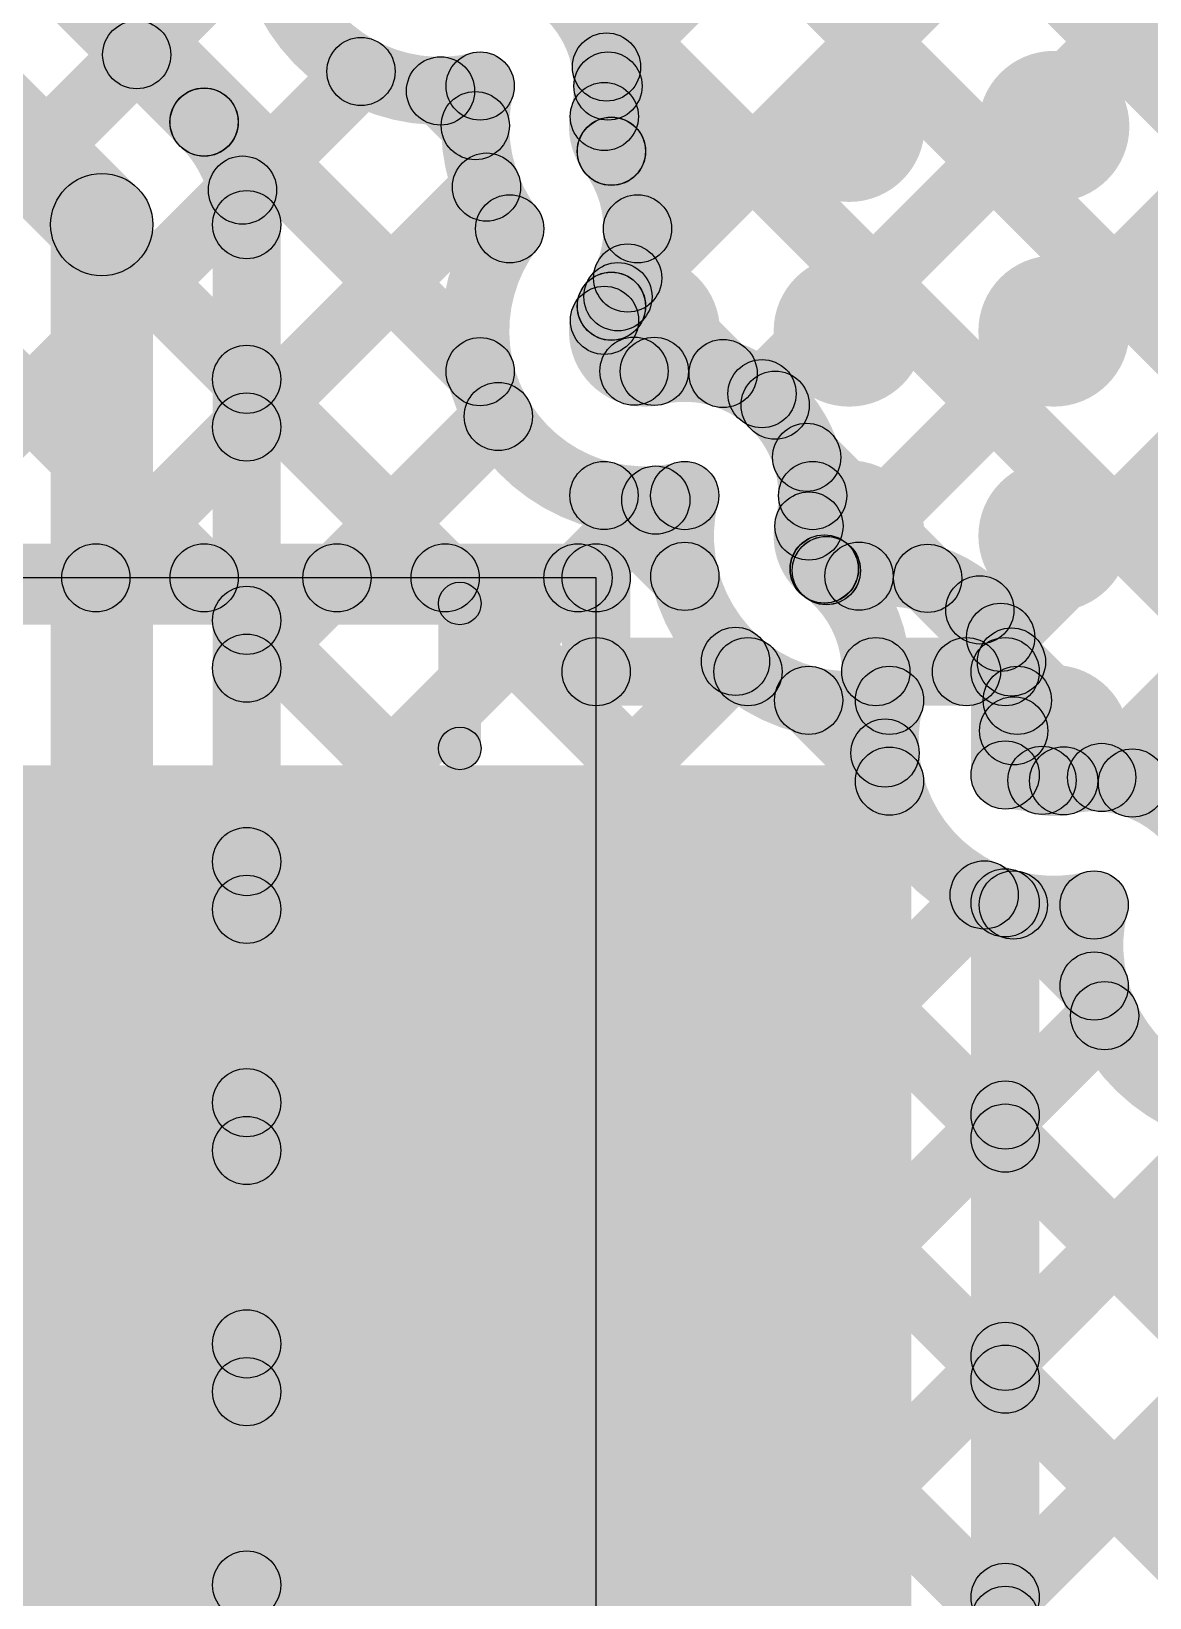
# Model space of a CAD drawing. Header units: millimetres. Extents: x -0.28 to 3.03, y -0.05 to 3.12.
# Drawn here: x 1.4367 to 1.568, y 1.0364 to 1.2201 of the extents above; entities that cross this region are included whole.
import ezdxf

# ---------------------------------------------------------------- set-up
doc = ezdxf.new("R2010")
doc.units = ezdxf.units.MM
doc.header["$MEASUREMENT"] = 0
for name, color, linetype in [('BottomLayer', 5, 'Continuous'), ('TopLayer', 1, 'Continuous'), ('TopOverlay', 2, 'Continuous'), ('TopPaste', 8, 'Continuous'), ('TopSolder', 216, 'Continuous'), ('ViaHoleLayer', 16, 'Continuous')]:
    doc.layers.add(name, color=color, linetype=linetype)

# ---------------------------------------------------------------- blocks, each defined once
blk = doc.blocks.new('NR5040T4R7N_16')
at = {"layer": 'TopLayer'}
blk.add_hatch(color=1, dxfattribs=at).paths.add_polyline_path([(-0.10039, 0.07874), (-0.04134, 0.07874), (-0.04134, -0.07874), (-0.10039, -0.07874)])
at = {"layer": 'TopOverlay'}
h = blk.add_hatch(color=2, dxfattribs=at)
edge = h.paths.add_edge_path()
edge.add_arc((-0.103, -0.086), 0.0025, 0, 360)
for points in [[(-0.1055, -0.086), (-0.1005, -0.086), (-0.1005, -0.103), (-0.1055, -0.103)], [(0.103, -0.1005), (0.103, -0.1055), (-0.103, -0.1055), (-0.103, -0.1005)]]:
    blk.add_hatch(color=2, dxfattribs=at).paths.add_polyline_path(points)
h = blk.add_hatch(color=2, dxfattribs=at)
edge = h.paths.add_edge_path()
edge.add_arc((-0.103, -0.103), 0.0025, 0, 360)
h = blk.add_hatch(color=2, dxfattribs=at)
edge = h.paths.add_edge_path()
edge.add_arc((-0.103, -0.103), 0.0025, 0, 360)
at = {"layer": 'TopPaste'}
blk.add_hatch(color=8, dxfattribs=at).paths.add_polyline_path([(-0.10039, 0.07874), (-0.04134, 0.07874), (-0.04134, -0.07874), (-0.10039, -0.07874)])
at = {"layer": 'TopSolder'}
blk.add_hatch(color=216, dxfattribs=at).paths.add_polyline_path([(-0.10439, 0.08274), (-0.03734, 0.08274), (-0.03734, -0.08274), (-0.10439, -0.08274)])
at = {"layer": 'TopOverlay'}
for centre in [(-0.103, -0.086), (-0.103, -0.103), (-0.103, -0.103)]:
    blk.add_circle(centre, 0.0025, dxfattribs=at)

msp = doc.modelspace()

# ---------------------------------------------------------------- hatches: boundary and pattern name
at = {"layer": 'BottomLayer'}
for points in [[(1.50705, 1.21308), (1.50139, 1.21874), (1.73828, 1.45563), (1.74394, 1.44997)], [(1.50839, 1.18614), (1.50273, 1.1918), (1.76375, 1.45282), (1.76941, 1.44716)], [(1.5253, 1.17477), (1.51964, 1.18042), (1.7776, 1.43838), (1.78326, 1.43272)], [(1.53285, 1.15403), (1.52719, 1.15969), (1.79822, 1.43072), (1.80388, 1.42506)], [(1.5533, 1.1462), (1.54764, 1.15185), (1.80601, 1.41022), (1.81167, 1.40456)], [(1.5533, 1.1462), (1.54764, 1.15185), (1.80601, 1.41022), (1.81167, 1.40456)], [(1.56515, 1.12976), (1.55949, 1.13542), (1.82257, 1.3985), (1.82823, 1.39284)], [(1.47837, 1.29868), (1.48403, 1.30434), (1.69767, 1.0907), (1.69201, 1.08504)], [(1.35797, 1.27597), (1.36646, 1.28446), (1.44924, 1.20167), (1.44076, 1.19318)], [(1.39311, 1.27081), (1.39877, 1.27646), (1.49222, 1.18301), (1.48656, 1.17735)], [(1.39156, 1.26925), (1.39721, 1.27491), (1.45983, 1.21229), (1.45417, 1.20664)], [(1.48092, 1.26785), (1.48657, 1.27351), (1.66819, 1.0919), (1.66253, 1.08624)], [(1.48081, 1.23968), (1.48646, 1.24533), (1.6403, 1.0915), (1.63464, 1.08584)], [(1.45193, 1.21454), (1.44628, 1.22019), (1.46197, 1.23589), (1.46763, 1.23023)], [(1.46434, 1.19866), (1.45868, 1.20431), (1.47259, 1.21822), (1.47824, 1.21256)], [(1.48192, 1.21028), (1.48758, 1.21594), (1.49164, 1.21187), (1.48599, 1.20621)], [(1.46483, 1.17086), (1.45917, 1.17652), (1.48731, 1.20466), (1.49297, 1.199)], [(1.451, 0.986), (1.439, 0.986), (1.439, 1.19743), (1.451, 1.19743)], [(1.466, 0.99304), (1.458, 0.99304), (1.458, 1.19743), (1.466, 1.19743)], [(1.50387, 1.18833), (1.50953, 1.19399), (1.52072, 1.18279), (1.51507, 1.17713)], [(1.45917, 1.17646), (1.46483, 1.18212), (1.6885, 0.95845), (1.68284, 0.95279)], [(1.46483, 1.14258), (1.45917, 1.14824), (1.48869, 1.17776), (1.49435, 1.1721)], [(1.52489, 1.16731), (1.53054, 1.17297), (1.54474, 1.15877), (1.53908, 1.15312)], [(1.50109, 1.16283), (1.50675, 1.16848), (1.51624, 1.15899), (1.51058, 1.15334)], [(1.46483, 1.11429), (1.45917, 1.11995), (1.50717, 1.16795), (1.51283, 1.16229)], [(1.45917, 1.14818), (1.46483, 1.15383), (1.66021, 0.95845), (1.65456, 0.95279)], [(1.46483, 1.08601), (1.45917, 1.09167), (1.51653, 1.14903), (1.52219, 1.14337)], [(1.5489, 1.1433), (1.55456, 1.14896), (1.56876, 1.13476), (1.5631, 1.1291)], [(1.52511, 1.13881), (1.53076, 1.14447), (1.54025, 1.13498), (1.5346, 1.12932)], [(1.46483, 1.05773), (1.45917, 1.06338), (1.53407, 1.13828), (1.53973, 1.13263)], [(1.45917, 1.11989), (1.46483, 1.12555), (1.63193, 0.95845), (1.62627, 0.95279)], [(1.46483, 1.02944), (1.45917, 1.0351), (1.54571, 1.12163), (1.55136, 1.11598)], [(1.54912, 1.1148), (1.55478, 1.12045), (1.56427, 1.11096), (1.55861, 1.10531)], [(1.46483, 1.00116), (1.45917, 1.00681), (1.55983, 1.10747), (1.56548, 1.10181)], [(1.45917, 1.09161), (1.46483, 1.09727), (1.60364, 0.95845), (1.59799, 0.95279)], [(1.4735, 0.98154), (1.46784, 0.9872), (1.57655, 1.09591), (1.5822, 1.09025)], [(1.48764, 0.9674), (1.48198, 0.97306), (1.60503, 1.09611), (1.61069, 1.09045)], [(1.45917, 1.06332), (1.46483, 1.06898), (1.57536, 0.95845), (1.5697, 0.95279)], [(1.45917, 1.03504), (1.46483, 1.0407), (1.54708, 0.95845), (1.54142, 0.95279)]]:
    msp.add_hatch(color=5, dxfattribs=at).paths.add_polyline_path(points)
h = msp.add_hatch(color=5, dxfattribs=at)
edge = h.paths.add_edge_path()
edge.add_arc((1.4491, 1.21736), 0.004, 0, 360)
h = msp.add_hatch(color=5, dxfattribs=at)
edge = h.paths.add_edge_path()
edge.add_arc((1.50422, 1.21591), 0.004, 0, 360)
h = msp.add_hatch(color=5, dxfattribs=at)
edge = h.paths.add_edge_path()
edge.add_arc((1.47542, 1.21539), 0.004, 0, 360)
h = msp.add_hatch(color=5, dxfattribs=at)
edge = h.paths.add_edge_path()
edge.add_arc((1.48475, 1.21311), 0.004, 0, 360)
h = msp.add_hatch(color=5, dxfattribs=at)
edge = h.paths.add_edge_path()
edge.add_arc((1.48939, 1.21368), 0.004, 0, 360)
h = msp.add_hatch(color=5, dxfattribs=at)
edge = h.paths.add_edge_path()
edge.add_arc((1.48939, 1.21368), 0.004, 0, 360)
h = msp.add_hatch(color=5, dxfattribs=at)
edge = h.paths.add_edge_path()
edge.add_arc((1.50867, 1.20895), 0.00886, 0, 360)
h = msp.add_hatch(color=5, dxfattribs=at)
edge = h.paths.add_edge_path()
edge.add_arc((1.50439, 1.21368), 0.004, 0, 360)
h = msp.add_hatch(color=5, dxfattribs=at)
edge = h.paths.add_edge_path()
edge.add_arc((1.50439, 1.21368), 0.004, 0, 360)
h = msp.add_hatch(color=5, dxfattribs=at)
edge = h.paths.add_edge_path()
edge.add_arc((1.50439, 1.21368), 0.004, 0, 360)
h = msp.add_hatch(color=5, dxfattribs=at)
edge = h.paths.add_edge_path()
edge.add_arc((1.50439, 1.21368), 0.004, 0, 360)
h = msp.add_hatch(color=5, dxfattribs=at)
edge = h.paths.add_edge_path()
edge.add_arc((1.53269, 1.20895), 0.00886, 0, 360)
h = msp.add_hatch(color=5, dxfattribs=at)
edge = h.paths.add_edge_path()
edge.add_arc((1.55671, 1.20895), 0.00886, 0, 360)
h = msp.add_hatch(color=5, dxfattribs=at)
edge = h.paths.add_edge_path()
edge.add_arc((1.457, 1.20947), 0.004, 0, 360)
h = msp.add_hatch(color=5, dxfattribs=at)
edge = h.paths.add_edge_path()
edge.add_arc((1.457, 1.20947), 0.004, 0, 360)
h = msp.add_hatch(color=5, dxfattribs=at)
edge = h.paths.add_edge_path()
edge.add_arc((1.45702, 1.20945), 0.004, 0, 360)
h = msp.add_hatch(color=5, dxfattribs=at)
edge = h.paths.add_edge_path()
edge.add_arc((1.48882, 1.20904), 0.004, 0, 360)
h = msp.add_hatch(color=5, dxfattribs=at)
edge = h.paths.add_edge_path()
edge.add_arc((1.50396, 1.21011), 0.004, 0, 360)
h = msp.add_hatch(color=5, dxfattribs=at)
edge = h.paths.add_edge_path()
edge.add_arc((1.50396, 1.21011), 0.004, 0, 360)
h = msp.add_hatch(color=5, dxfattribs=at)
edge = h.paths.add_edge_path()
edge.add_arc((1.50396, 1.21011), 0.004, 0, 360)
h = msp.add_hatch(color=5, dxfattribs=at)
edge = h.paths.add_edge_path()
edge.add_arc((1.50479, 1.20604), 0.004, 0, 360)
h = msp.add_hatch(color=5, dxfattribs=at)
edge = h.paths.add_edge_path()
edge.add_arc((1.50479, 1.20604), 0.004, 0, 360)
h = msp.add_hatch(color=5, dxfattribs=at)
edge = h.paths.add_edge_path()
edge.add_arc((1.5048, 1.20602), 0.004, 0, 360)
h = msp.add_hatch(color=5, dxfattribs=at)
edge = h.paths.add_edge_path()
edge.add_arc((1.46151, 1.20148), 0.004, 0, 360)
h = msp.add_hatch(color=5, dxfattribs=at)
edge = h.paths.add_edge_path()
edge.add_arc((1.49014, 1.20183), 0.004, 0, 360)
h = msp.add_hatch(color=5, dxfattribs=at)
edge = h.paths.add_edge_path()
edge.add_arc((1.445, 1.19743), 0.006, 0, 360)
h = msp.add_hatch(color=5, dxfattribs=at)
edge = h.paths.add_edge_path()
edge.add_arc((1.445, 1.19743), 0.006, 0, 360)
h = msp.add_hatch(color=5, dxfattribs=at)
edge = h.paths.add_edge_path()
edge.add_arc((1.462, 1.19743), 0.004, 0, 360)
h = msp.add_hatch(color=5, dxfattribs=at)
edge = h.paths.add_edge_path()
edge.add_arc((1.462, 1.19743), 0.004, 0, 360)
h = msp.add_hatch(color=5, dxfattribs=at)
edge = h.paths.add_edge_path()
edge.add_arc((1.462, 1.19743), 0.004, 0, 360)
h = msp.add_hatch(color=5, dxfattribs=at)
edge = h.paths.add_edge_path()
edge.add_arc((1.49286, 1.19694), 0.004, 0, 360)
h = msp.add_hatch(color=5, dxfattribs=at)
edge = h.paths.add_edge_path()
edge.add_arc((1.49286, 1.19694), 0.004, 0, 360)
h = msp.add_hatch(color=5, dxfattribs=at)
edge = h.paths.add_edge_path()
edge.add_arc((1.50786, 1.19694), 0.004, 0, 360)
h = msp.add_hatch(color=5, dxfattribs=at)
edge = h.paths.add_edge_path()
edge.add_arc((1.50786, 1.19694), 0.004, 0, 360)
h = msp.add_hatch(color=5, dxfattribs=at)
edge = h.paths.add_edge_path()
edge.add_arc((1.50786, 1.19694), 0.004, 0, 360)
h = msp.add_hatch(color=5, dxfattribs=at)
edge = h.paths.add_edge_path()
edge.add_arc((1.50786, 1.19694), 0.004, 0, 360)
h = msp.add_hatch(color=5, dxfattribs=at)
edge = h.paths.add_edge_path()
edge.add_arc((1.5067, 1.19116), 0.004, 0, 360)
h = msp.add_hatch(color=5, dxfattribs=at)
edge = h.paths.add_edge_path()
edge.add_arc((1.50867, 1.18494), 0.00886, 0, 360)
h = msp.add_hatch(color=5, dxfattribs=at)
edge = h.paths.add_edge_path()
edge.add_arc((1.50556, 1.18897), 0.004, 0, 360)
h = msp.add_hatch(color=5, dxfattribs=at)
edge = h.paths.add_edge_path()
edge.add_arc((1.53269, 1.18494), 0.00886, 0, 360)
h = msp.add_hatch(color=5, dxfattribs=at)
edge = h.paths.add_edge_path()
edge.add_arc((1.55671, 1.18494), 0.00886, 0, 360)
h = msp.add_hatch(color=5, dxfattribs=at)
edge = h.paths.add_edge_path()
edge.add_arc((1.50479, 1.18785), 0.004, 0, 360)
h = msp.add_hatch(color=5, dxfattribs=at)
edge = h.paths.add_edge_path()
edge.add_arc((1.5048, 1.18787), 0.004, 0, 360)
h = msp.add_hatch(color=5, dxfattribs=at)
edge = h.paths.add_edge_path()
edge.add_arc((1.50398, 1.1862), 0.004, 0, 360)
h = msp.add_hatch(color=5, dxfattribs=at)
edge = h.paths.add_edge_path()
edge.add_arc((1.462, 1.17929), 0.004, 0, 360)
h = msp.add_hatch(color=5, dxfattribs=at)
edge = h.paths.add_edge_path()
edge.add_arc((1.48939, 1.18018), 0.004, 0, 360)
h = msp.add_hatch(color=5, dxfattribs=at)
edge = h.paths.add_edge_path()
edge.add_arc((1.50744, 1.18024), 0.004, 0, 360)
h = msp.add_hatch(color=5, dxfattribs=at)
edge = h.paths.add_edge_path()
edge.add_arc((1.50983, 1.18022), 0.004, 0, 360)
h = msp.add_hatch(color=5, dxfattribs=at)
edge = h.paths.add_edge_path()
edge.add_arc((1.5179, 1.17996), 0.004, 0, 360)
h = msp.add_hatch(color=5, dxfattribs=at)
edge = h.paths.add_edge_path()
edge.add_arc((1.52247, 1.1776), 0.004, 0, 360)
h = msp.add_hatch(color=5, dxfattribs=at)
edge = h.paths.add_edge_path()
edge.add_arc((1.52401, 1.17626), 0.004, 0, 360)
h = msp.add_hatch(color=5, dxfattribs=at)
edge = h.paths.add_edge_path()
edge.add_arc((1.52401, 1.17626), 0.004, 0, 360)
h = msp.add_hatch(color=5, dxfattribs=at)
edge = h.paths.add_edge_path()
edge.add_arc((1.52401, 1.17626), 0.004, 0, 360)
h = msp.add_hatch(color=5, dxfattribs=at)
edge = h.paths.add_edge_path()
edge.add_arc((1.462, 1.17369), 0.004, 0, 360)
h = msp.add_hatch(color=5, dxfattribs=at)
edge = h.paths.add_edge_path()
edge.add_arc((1.49152, 1.17493), 0.004, 0, 360)
h = msp.add_hatch(color=5, dxfattribs=at)
edge = h.paths.add_edge_path()
edge.add_arc((1.52771, 1.17014), 0.004, 0, 360)
h = msp.add_hatch(color=5, dxfattribs=at)
edge = h.paths.add_edge_path()
edge.add_arc((1.50392, 1.16566), 0.004, 0, 360)
h = msp.add_hatch(color=5, dxfattribs=at)
edge = h.paths.add_edge_path()
edge.add_arc((1.51, 1.16512), 0.004, 0, 360)
h = msp.add_hatch(color=5, dxfattribs=at)
edge = h.paths.add_edge_path()
edge.add_arc((1.5134, 1.16565), 0.004, 0, 360)
h = msp.add_hatch(color=5, dxfattribs=at)
edge = h.paths.add_edge_path()
edge.add_arc((1.5134, 1.16565), 0.004, 0, 360)
h = msp.add_hatch(color=5, dxfattribs=at)
edge = h.paths.add_edge_path()
edge.add_arc((1.53269, 1.16092), 0.00886, 0, 360)
h = msp.add_hatch(color=5, dxfattribs=at)
edge = h.paths.add_edge_path()
edge.add_arc((1.5284, 1.16565), 0.004, 0, 360)
h = msp.add_hatch(color=5, dxfattribs=at)
edge = h.paths.add_edge_path()
edge.add_arc((1.5284, 1.16565), 0.004, 0, 360)
h = msp.add_hatch(color=5, dxfattribs=at)
edge = h.paths.add_edge_path()
edge.add_arc((1.5284, 1.16565), 0.004, 0, 360)
h = msp.add_hatch(color=5, dxfattribs=at)
edge = h.paths.add_edge_path()
edge.add_arc((1.5284, 1.16565), 0.004, 0, 360)
h = msp.add_hatch(color=5, dxfattribs=at)
edge = h.paths.add_edge_path()
edge.add_arc((1.55671, 1.16092), 0.00886, 0, 360)
h = msp.add_hatch(color=5, dxfattribs=at)
edge = h.paths.add_edge_path()
edge.add_arc((1.52797, 1.16208), 0.004, 0, 360)
h = msp.add_hatch(color=5, dxfattribs=at)
edge = h.paths.add_edge_path()
edge.add_arc((1.52797, 1.16208), 0.004, 0, 360)
h = msp.add_hatch(color=5, dxfattribs=at)
edge = h.paths.add_edge_path()
edge.add_arc((1.52797, 1.16208), 0.004, 0, 360)
h = msp.add_hatch(color=5, dxfattribs=at)
edge = h.paths.add_edge_path()
edge.add_arc((1.51341, 1.15617), 0.004, 0, 360)
h = msp.add_hatch(color=5, dxfattribs=at)
edge = h.paths.add_edge_path()
edge.add_arc((1.53002, 1.15686), 0.004, 0, 360)
h = msp.add_hatch(color=5, dxfattribs=at)
edge = h.paths.add_edge_path()
edge.add_arc((1.53385, 1.1562), 0.004, 0, 360)
h = msp.add_hatch(color=5, dxfattribs=at)
edge = h.paths.add_edge_path()
edge.add_arc((1.53385, 1.1562), 0.004, 0, 360)
h = msp.add_hatch(color=5, dxfattribs=at)
edge = h.paths.add_edge_path()
edge.add_arc((1.53385, 1.1562), 0.004, 0, 360)
h = msp.add_hatch(color=5, dxfattribs=at)
edge = h.paths.add_edge_path()
edge.add_arc((1.54191, 1.15595), 0.004, 0, 360)
h = msp.add_hatch(color=5, dxfattribs=at)
edge = h.paths.add_edge_path()
edge.add_arc((1.54802, 1.15224), 0.004, 0, 360)
h = msp.add_hatch(color=5, dxfattribs=at)
edge = h.paths.add_edge_path()
edge.add_arc((1.54802, 1.15224), 0.004, 0, 360)
h = msp.add_hatch(color=5, dxfattribs=at)
edge = h.paths.add_edge_path()
edge.add_arc((1.54802, 1.15224), 0.004, 0, 360)
h = msp.add_hatch(color=5, dxfattribs=at)
edge = h.paths.add_edge_path()
edge.add_arc((1.54802, 1.15224), 0.004, 0, 360)
h = msp.add_hatch(color=5, dxfattribs=at)
edge = h.paths.add_edge_path()
edge.add_arc((1.462, 1.15101), 0.004, 0, 360)
h = msp.add_hatch(color=5, dxfattribs=at)
edge = h.paths.add_edge_path()
edge.add_arc((1.55047, 1.14903), 0.004, 0, 360)
h = msp.add_hatch(color=5, dxfattribs=at)
edge = h.paths.add_edge_path()
edge.add_arc((1.55047, 1.14903), 0.004, 0, 360)
h = msp.add_hatch(color=5, dxfattribs=at)
edge = h.paths.add_edge_path()
edge.add_arc((1.51936, 1.1462), 0.004, 0, 360)
h = msp.add_hatch(color=5, dxfattribs=at)
edge = h.paths.add_edge_path()
edge.add_arc((1.55173, 1.14613), 0.004, 0, 360)
h = msp.add_hatch(color=5, dxfattribs=at)
edge = h.paths.add_edge_path()
edge.add_arc((1.462, 1.14541), 0.004, 0, 360)
h = msp.add_hatch(color=5, dxfattribs=at)
edge = h.paths.add_edge_path()
edge.add_arc((1.52793, 1.14164), 0.004, 0, 360)
h = msp.add_hatch(color=5, dxfattribs=at)
edge = h.paths.add_edge_path()
edge.add_arc((1.53742, 1.14163), 0.004, 0, 360)
h = msp.add_hatch(color=5, dxfattribs=at)
edge = h.paths.add_edge_path()
edge.add_arc((1.53742, 1.14163), 0.004, 0, 360)
h = msp.add_hatch(color=5, dxfattribs=at)
edge = h.paths.add_edge_path()
edge.add_arc((1.55671, 1.13691), 0.00886, 0, 360)
h = msp.add_hatch(color=5, dxfattribs=at)
edge = h.paths.add_edge_path()
edge.add_arc((1.55242, 1.14163), 0.004, 0, 360)
h = msp.add_hatch(color=5, dxfattribs=at)
edge = h.paths.add_edge_path()
edge.add_arc((1.55242, 1.14163), 0.004, 0, 360)
h = msp.add_hatch(color=5, dxfattribs=at)
edge = h.paths.add_edge_path()
edge.add_arc((1.55242, 1.14163), 0.004, 0, 360)
h = msp.add_hatch(color=5, dxfattribs=at)
edge = h.paths.add_edge_path()
edge.add_arc((1.55199, 1.13806), 0.004, 0, 360)
h = msp.add_hatch(color=5, dxfattribs=at)
edge = h.paths.add_edge_path()
edge.add_arc((1.55199, 1.13806), 0.004, 0, 360)
h = msp.add_hatch(color=5, dxfattribs=at)
edge = h.paths.add_edge_path()
edge.add_arc((1.5369, 1.13545), 0.004, 0, 360)
h = msp.add_hatch(color=5, dxfattribs=at)
edge = h.paths.add_edge_path()
edge.add_arc((1.53742, 1.13215), 0.004, 0, 360)
h = msp.add_hatch(color=5, dxfattribs=at)
edge = h.paths.add_edge_path()
edge.add_arc((1.55786, 1.13219), 0.004, 0, 360)
h = msp.add_hatch(color=5, dxfattribs=at)
edge = h.paths.add_edge_path()
edge.add_arc((1.55786, 1.13219), 0.004, 0, 360)
h = msp.add_hatch(color=5, dxfattribs=at)
edge = h.paths.add_edge_path()
edge.add_arc((1.56232, 1.13259), 0.004, 0, 360)
h = msp.add_hatch(color=5, dxfattribs=at)
edge = h.paths.add_edge_path()
edge.add_arc((1.56593, 1.13193), 0.004, 0, 360)
h = msp.add_hatch(color=5, dxfattribs=at)
edge = h.paths.add_edge_path()
edge.add_arc((1.462, 1.12272), 0.004, 0, 360)
h = msp.add_hatch(color=5, dxfattribs=at)
edge = h.paths.add_edge_path()
edge.add_arc((1.54854, 1.11881), 0.004, 0, 360)
h = msp.add_hatch(color=5, dxfattribs=at)
edge = h.paths.add_edge_path()
edge.add_arc((1.462, 1.11712), 0.004, 0, 360)
h = msp.add_hatch(color=5, dxfattribs=at)
edge = h.paths.add_edge_path()
edge.add_arc((1.55195, 1.11763), 0.004, 0, 360)
h = msp.add_hatch(color=5, dxfattribs=at)
edge = h.paths.add_edge_path()
edge.add_arc((1.56143, 1.11762), 0.004, 0, 360)
h = msp.add_hatch(color=5, dxfattribs=at)
edge = h.paths.add_edge_path()
edge.add_arc((1.56143, 1.11762), 0.004, 0, 360)
h = msp.add_hatch(color=5, dxfattribs=at)
edge = h.paths.add_edge_path()
edge.add_arc((1.56144, 1.10813), 0.004, 0, 360)
h = msp.add_hatch(color=5, dxfattribs=at)
edge = h.paths.add_edge_path()
edge.add_arc((1.56266, 1.10464), 0.004, 0, 360)
h = msp.add_hatch(color=5, dxfattribs=at)
edge = h.paths.add_edge_path()
edge.add_arc((1.462, 1.09444), 0.004, 0, 360)
h = msp.add_hatch(color=5, dxfattribs=at)
edge = h.paths.add_edge_path()
edge.add_arc((1.462, 1.08884), 0.004, 0, 360)
h = msp.add_hatch(color=5, dxfattribs=at)
edge = h.paths.add_edge_path()
edge.add_arc((1.462, 1.06615), 0.004, 0, 360)
h = msp.add_hatch(color=5, dxfattribs=at)
edge = h.paths.add_edge_path()
edge.add_arc((1.462, 1.06055), 0.004, 0, 360)
h = msp.add_hatch(color=5, dxfattribs=at)
edge = h.paths.add_edge_path()
edge.add_arc((1.462, 1.03787), 0.004, 0, 360)
at = {"layer": 'TopLayer'}
for points in [[(1.50705, 1.21308), (1.50139, 1.21874), (1.73828, 1.45563), (1.74394, 1.44997)], [(1.50839, 1.18614), (1.50273, 1.1918), (1.76375, 1.45282), (1.76941, 1.44716)], [(1.5253, 1.17477), (1.51964, 1.18042), (1.7776, 1.43838), (1.78326, 1.43272)], [(1.53284, 1.15402), (1.52719, 1.15968), (1.79822, 1.43072), (1.80388, 1.42506)], [(1.54927, 1.14217), (1.54362, 1.14783), (1.80601, 1.41022), (1.81167, 1.40456)], [(1.54927, 1.14217), (1.54362, 1.14783), (1.80601, 1.41022), (1.81167, 1.40456)], [(1.56515, 1.12976), (1.55949, 1.13542), (1.82257, 1.3985), (1.82823, 1.39284)], [(1.2807, 1.38322), (1.28636, 1.38888), (1.49222, 1.18301), (1.48656, 1.17735)], [(1.27267, 1.36296), (1.27833, 1.36862), (1.48812, 1.15883), (1.48246, 1.15317)], [(1.29567, 1.31168), (1.30133, 1.31733), (1.45983, 1.15883), (1.45418, 1.15317)], [(1.47837, 1.29868), (1.48403, 1.30434), (1.69767, 1.0907), (1.69201, 1.08504)], [(1.48092, 1.26785), (1.48657, 1.27351), (1.66819, 1.0919), (1.66253, 1.08624)], [(1.48081, 1.23968), (1.48646, 1.24533), (1.6403, 1.0915), (1.63464, 1.08584)], [(1.39057, 1.15317), (1.38491, 1.15883), (1.46197, 1.23589), (1.46763, 1.23023)], [(1.41885, 1.15317), (1.4132, 1.15883), (1.47259, 1.21822), (1.47824, 1.21256)], [(1.48192, 1.21028), (1.48758, 1.21594), (1.49164, 1.21187), (1.48599, 1.20621)], [(1.44714, 1.15317), (1.44148, 1.15883), (1.48731, 1.20466), (1.49297, 1.199)], [(1.50387, 1.18833), (1.50953, 1.19399), (1.52072, 1.18279), (1.51507, 1.17713)], [(1.47542, 1.15317), (1.46976, 1.15883), (1.48869, 1.17776), (1.49435, 1.1721)], [(1.52489, 1.16731), (1.53054, 1.17297), (1.56876, 1.13476), (1.5631, 1.1291)], [(1.50109, 1.16283), (1.50675, 1.16848), (1.51624, 1.15899), (1.51058, 1.15334)], [(1.50371, 1.15317), (1.49805, 1.15883), (1.50717, 1.16795), (1.51283, 1.16229)], [(1.278, 1.152), (1.278, 1.16), (1.503, 1.16), (1.503, 1.152)], [(1.507, 1.145), (1.499, 1.145), (1.499, 1.156), (1.507, 1.156)], [(1.503, 1.141), (1.503, 1.149), (1.52082, 1.149), (1.52082, 1.141)], [(1.53582, 1.141), (1.53582, 1.149), (1.551, 1.149), (1.551, 1.141)], [(1.555, 1.13288), (1.547, 1.13288), (1.547, 1.145), (1.555, 1.145)], [(1.426, 0.71), (1.54, 0.71), (1.54, 1.134), (1.426, 1.134)], [(1.54912, 1.1148), (1.55478, 1.12045), (1.56427, 1.11096), (1.55861, 1.10531)], [(1.555, 0.966), (1.547, 0.966), (1.547, 1.11788), (1.555, 1.11788)], [(1.55383, 1.09016), (1.54817, 1.09581), (1.55983, 1.10747), (1.56548, 1.10181)], [(1.55383, 1.03359), (1.54817, 1.03925), (1.60503, 1.09611), (1.61069, 1.09045)], [(1.55383, 1.06187), (1.54817, 1.06753), (1.57655, 1.09591), (1.5822, 1.09025)], [(1.54817, 1.08746), (1.55383, 1.09312), (1.79912, 0.84783), (1.79346, 0.84217)], [(1.54817, 1.05918), (1.55383, 1.06483), (1.77083, 0.84783), (1.76518, 0.84217)], [(1.54817, 1.03089), (1.55383, 1.03655), (1.74255, 0.84783), (1.73689, 0.84217)]]:
    msp.add_hatch(color=1, dxfattribs=at).paths.add_polyline_path(points)
h = msp.add_hatch(color=1, dxfattribs=at)
edge = h.paths.add_edge_path()
edge.add_arc((1.50422, 1.21591), 0.004, 0, 360)
h = msp.add_hatch(color=1, dxfattribs=at)
edge = h.paths.add_edge_path()
edge.add_arc((1.47542, 1.21539), 0.004, 0, 360)
h = msp.add_hatch(color=1, dxfattribs=at)
edge = h.paths.add_edge_path()
edge.add_arc((1.48475, 1.21311), 0.004, 0, 360)
h = msp.add_hatch(color=1, dxfattribs=at)
edge = h.paths.add_edge_path()
edge.add_arc((1.48939, 1.21368), 0.004, 0, 360)
h = msp.add_hatch(color=1, dxfattribs=at)
edge = h.paths.add_edge_path()
edge.add_arc((1.48939, 1.21368), 0.004, 0, 360)
h = msp.add_hatch(color=1, dxfattribs=at)
edge = h.paths.add_edge_path()
edge.add_arc((1.50867, 1.20895), 0.00886, 0, 360)
h = msp.add_hatch(color=1, dxfattribs=at)
edge = h.paths.add_edge_path()
edge.add_arc((1.50439, 1.21368), 0.004, 0, 360)
h = msp.add_hatch(color=1, dxfattribs=at)
edge = h.paths.add_edge_path()
edge.add_arc((1.50439, 1.21368), 0.004, 0, 360)
h = msp.add_hatch(color=1, dxfattribs=at)
edge = h.paths.add_edge_path()
edge.add_arc((1.50439, 1.21368), 0.004, 0, 360)
h = msp.add_hatch(color=1, dxfattribs=at)
edge = h.paths.add_edge_path()
edge.add_arc((1.50439, 1.21368), 0.004, 0, 360)
h = msp.add_hatch(color=1, dxfattribs=at)
edge = h.paths.add_edge_path()
edge.add_arc((1.53269, 1.20895), 0.00886, 0, 360)
h = msp.add_hatch(color=1, dxfattribs=at)
edge = h.paths.add_edge_path()
edge.add_arc((1.55671, 1.20895), 0.00886, 0, 360)
h = msp.add_hatch(color=1, dxfattribs=at)
edge = h.paths.add_edge_path()
edge.add_arc((1.48882, 1.20904), 0.004, 0, 360)
h = msp.add_hatch(color=1, dxfattribs=at)
edge = h.paths.add_edge_path()
edge.add_arc((1.50396, 1.21011), 0.004, 0, 360)
h = msp.add_hatch(color=1, dxfattribs=at)
edge = h.paths.add_edge_path()
edge.add_arc((1.50396, 1.21011), 0.004, 0, 360)
h = msp.add_hatch(color=1, dxfattribs=at)
edge = h.paths.add_edge_path()
edge.add_arc((1.50396, 1.21011), 0.004, 0, 360)
h = msp.add_hatch(color=1, dxfattribs=at)
edge = h.paths.add_edge_path()
edge.add_arc((1.50479, 1.20604), 0.004, 0, 360)
h = msp.add_hatch(color=1, dxfattribs=at)
edge = h.paths.add_edge_path()
edge.add_arc((1.50479, 1.20604), 0.004, 0, 360)
h = msp.add_hatch(color=1, dxfattribs=at)
edge = h.paths.add_edge_path()
edge.add_arc((1.5048, 1.20602), 0.004, 0, 360)
h = msp.add_hatch(color=1, dxfattribs=at)
edge = h.paths.add_edge_path()
edge.add_arc((1.49014, 1.20183), 0.004, 0, 360)
h = msp.add_hatch(color=1, dxfattribs=at)
edge = h.paths.add_edge_path()
edge.add_arc((1.49286, 1.19694), 0.004, 0, 360)
h = msp.add_hatch(color=1, dxfattribs=at)
edge = h.paths.add_edge_path()
edge.add_arc((1.49286, 1.19694), 0.004, 0, 360)
h = msp.add_hatch(color=1, dxfattribs=at)
edge = h.paths.add_edge_path()
edge.add_arc((1.50786, 1.19694), 0.004, 0, 360)
h = msp.add_hatch(color=1, dxfattribs=at)
edge = h.paths.add_edge_path()
edge.add_arc((1.50786, 1.19694), 0.004, 0, 360)
h = msp.add_hatch(color=1, dxfattribs=at)
edge = h.paths.add_edge_path()
edge.add_arc((1.50786, 1.19694), 0.004, 0, 360)
h = msp.add_hatch(color=1, dxfattribs=at)
edge = h.paths.add_edge_path()
edge.add_arc((1.50786, 1.19694), 0.004, 0, 360)
h = msp.add_hatch(color=1, dxfattribs=at)
edge = h.paths.add_edge_path()
edge.add_arc((1.5067, 1.19116), 0.004, 0, 360)
h = msp.add_hatch(color=1, dxfattribs=at)
edge = h.paths.add_edge_path()
edge.add_arc((1.50867, 1.18494), 0.00886, 0, 360)
h = msp.add_hatch(color=1, dxfattribs=at)
edge = h.paths.add_edge_path()
edge.add_arc((1.50556, 1.18897), 0.004, 0, 360)
h = msp.add_hatch(color=1, dxfattribs=at)
edge = h.paths.add_edge_path()
edge.add_arc((1.53269, 1.18494), 0.00886, 0, 360)
h = msp.add_hatch(color=1, dxfattribs=at)
edge = h.paths.add_edge_path()
edge.add_arc((1.55671, 1.18494), 0.00886, 0, 360)
h = msp.add_hatch(color=1, dxfattribs=at)
edge = h.paths.add_edge_path()
edge.add_arc((1.50479, 1.18785), 0.004, 0, 360)
h = msp.add_hatch(color=1, dxfattribs=at)
edge = h.paths.add_edge_path()
edge.add_arc((1.5048, 1.18787), 0.004, 0, 360)
h = msp.add_hatch(color=1, dxfattribs=at)
edge = h.paths.add_edge_path()
edge.add_arc((1.50398, 1.1862), 0.004, 0, 360)
h = msp.add_hatch(color=1, dxfattribs=at)
edge = h.paths.add_edge_path()
edge.add_arc((1.48939, 1.18018), 0.004, 0, 360)
h = msp.add_hatch(color=1, dxfattribs=at)
edge = h.paths.add_edge_path()
edge.add_arc((1.50744, 1.18024), 0.004, 0, 360)
h = msp.add_hatch(color=1, dxfattribs=at)
edge = h.paths.add_edge_path()
edge.add_arc((1.50983, 1.18022), 0.004, 0, 360)
h = msp.add_hatch(color=1, dxfattribs=at)
edge = h.paths.add_edge_path()
edge.add_arc((1.5179, 1.17996), 0.004, 0, 360)
h = msp.add_hatch(color=1, dxfattribs=at)
edge = h.paths.add_edge_path()
edge.add_arc((1.52247, 1.1776), 0.004, 0, 360)
h = msp.add_hatch(color=1, dxfattribs=at)
edge = h.paths.add_edge_path()
edge.add_arc((1.52401, 1.17626), 0.004, 0, 360)
h = msp.add_hatch(color=1, dxfattribs=at)
edge = h.paths.add_edge_path()
edge.add_arc((1.52401, 1.17626), 0.004, 0, 360)
h = msp.add_hatch(color=1, dxfattribs=at)
edge = h.paths.add_edge_path()
edge.add_arc((1.52401, 1.17626), 0.004, 0, 360)
h = msp.add_hatch(color=1, dxfattribs=at)
edge = h.paths.add_edge_path()
edge.add_arc((1.49152, 1.17493), 0.004, 0, 360)
h = msp.add_hatch(color=1, dxfattribs=at)
edge = h.paths.add_edge_path()
edge.add_arc((1.52771, 1.17014), 0.004, 0, 360)
h = msp.add_hatch(color=1, dxfattribs=at)
edge = h.paths.add_edge_path()
edge.add_arc((1.50392, 1.16566), 0.004, 0, 360)
h = msp.add_hatch(color=1, dxfattribs=at)
edge = h.paths.add_edge_path()
edge.add_arc((1.51, 1.16512), 0.004, 0, 360)
h = msp.add_hatch(color=1, dxfattribs=at)
edge = h.paths.add_edge_path()
edge.add_arc((1.5134, 1.16565), 0.004, 0, 360)
h = msp.add_hatch(color=1, dxfattribs=at)
edge = h.paths.add_edge_path()
edge.add_arc((1.5134, 1.16565), 0.004, 0, 360)
h = msp.add_hatch(color=1, dxfattribs=at)
edge = h.paths.add_edge_path()
edge.add_arc((1.53269, 1.16092), 0.00886, 0, 360)
h = msp.add_hatch(color=1, dxfattribs=at)
edge = h.paths.add_edge_path()
edge.add_arc((1.5284, 1.16565), 0.004, 0, 360)
h = msp.add_hatch(color=1, dxfattribs=at)
edge = h.paths.add_edge_path()
edge.add_arc((1.5284, 1.16565), 0.004, 0, 360)
h = msp.add_hatch(color=1, dxfattribs=at)
edge = h.paths.add_edge_path()
edge.add_arc((1.5284, 1.16565), 0.004, 0, 360)
h = msp.add_hatch(color=1, dxfattribs=at)
edge = h.paths.add_edge_path()
edge.add_arc((1.5284, 1.16565), 0.004, 0, 360)
h = msp.add_hatch(color=1, dxfattribs=at)
edge = h.paths.add_edge_path()
edge.add_arc((1.55671, 1.16092), 0.00886, 0, 360)
h = msp.add_hatch(color=1, dxfattribs=at)
edge = h.paths.add_edge_path()
edge.add_arc((1.52797, 1.16208), 0.004, 0, 360)
h = msp.add_hatch(color=1, dxfattribs=at)
edge = h.paths.add_edge_path()
edge.add_arc((1.52797, 1.16208), 0.004, 0, 360)
h = msp.add_hatch(color=1, dxfattribs=at)
edge = h.paths.add_edge_path()
edge.add_arc((1.52797, 1.16208), 0.004, 0, 360)
h = msp.add_hatch(color=1, dxfattribs=at)
edge = h.paths.add_edge_path()
edge.add_arc((1.44431, 1.156), 0.004, 0, 360)
h = msp.add_hatch(color=1, dxfattribs=at)
edge = h.paths.add_edge_path()
edge.add_arc((1.45701, 1.156), 0.004, 0, 360)
h = msp.add_hatch(color=1, dxfattribs=at)
edge = h.paths.add_edge_path()
edge.add_arc((1.47259, 1.156), 0.004, 0, 360)
h = msp.add_hatch(color=1, dxfattribs=at)
edge = h.paths.add_edge_path()
edge.add_arc((1.48529, 1.156), 0.004, 0, 360)
h = msp.add_hatch(color=1, dxfattribs=at)
edge = h.paths.add_edge_path()
edge.add_arc((1.50088, 1.156), 0.004, 0, 360)
h = msp.add_hatch(color=1, dxfattribs=at)
edge = h.paths.add_edge_path()
edge.add_arc((1.503, 1.156), 0.004, 0, 360)
h = msp.add_hatch(color=1, dxfattribs=at)
edge = h.paths.add_edge_path()
edge.add_arc((1.503, 1.156), 0.004, 0, 360)
h = msp.add_hatch(color=1, dxfattribs=at)
edge = h.paths.add_edge_path()
edge.add_arc((1.51341, 1.15617), 0.004, 0, 360)
h = msp.add_hatch(color=1, dxfattribs=at)
edge = h.paths.add_edge_path()
edge.add_arc((1.52976, 1.15704), 0.004, 0, 360)
h = msp.add_hatch(color=1, dxfattribs=at)
edge = h.paths.add_edge_path()
edge.add_arc((1.52976, 1.15704), 0.004, 0, 360)
h = msp.add_hatch(color=1, dxfattribs=at)
edge = h.paths.add_edge_path()
edge.add_arc((1.52979, 1.15703), 0.004, 0, 360)
h = msp.add_hatch(color=1, dxfattribs=at)
edge = h.paths.add_edge_path()
edge.add_arc((1.53001, 1.15685), 0.004, 0, 360)
h = msp.add_hatch(color=1, dxfattribs=at)
edge = h.paths.add_edge_path()
edge.add_arc((1.503, 1.145), 0.004, 0, 360)
h = msp.add_hatch(color=1, dxfattribs=at)
edge = h.paths.add_edge_path()
edge.add_arc((1.503, 1.145), 0.004, 0, 360)
h = msp.add_hatch(color=1, dxfattribs=at)
edge = h.paths.add_edge_path()
edge.add_arc((1.52082, 1.145), 0.004, 0, 360)
h = msp.add_hatch(color=1, dxfattribs=at)
edge = h.paths.add_edge_path()
edge.add_arc((1.52082, 1.145), 0.004, 0, 360)
h = msp.add_hatch(color=1, dxfattribs=at)
edge = h.paths.add_edge_path()
edge.add_arc((1.53582, 1.145), 0.004, 0, 360)
h = msp.add_hatch(color=1, dxfattribs=at)
edge = h.paths.add_edge_path()
edge.add_arc((1.53582, 1.145), 0.004, 0, 360)
h = msp.add_hatch(color=1, dxfattribs=at)
edge = h.paths.add_edge_path()
edge.add_arc((1.53582, 1.145), 0.004, 0, 360)
h = msp.add_hatch(color=1, dxfattribs=at)
edge = h.paths.add_edge_path()
edge.add_arc((1.54645, 1.145), 0.004, 0, 360)
h = msp.add_hatch(color=1, dxfattribs=at)
edge = h.paths.add_edge_path()
edge.add_arc((1.54645, 1.145), 0.004, 0, 360)
h = msp.add_hatch(color=1, dxfattribs=at)
edge = h.paths.add_edge_path()
edge.add_arc((1.551, 1.145), 0.004, 0, 360)
h = msp.add_hatch(color=1, dxfattribs=at)
edge = h.paths.add_edge_path()
edge.add_arc((1.551, 1.145), 0.004, 0, 360)
h = msp.add_hatch(color=1, dxfattribs=at)
edge = h.paths.add_edge_path()
edge.add_arc((1.55671, 1.13691), 0.00886, 0, 360)
h = msp.add_hatch(color=1, dxfattribs=at)
edge = h.paths.add_edge_path()
edge.add_arc((1.551, 1.13288), 0.004, 0, 360)
h = msp.add_hatch(color=1, dxfattribs=at)
edge = h.paths.add_edge_path()
edge.add_arc((1.551, 1.13288), 0.004, 0, 360)
h = msp.add_hatch(color=1, dxfattribs=at)
edge = h.paths.add_edge_path()
edge.add_arc((1.551, 1.13288), 0.004, 0, 360)
h = msp.add_hatch(color=1, dxfattribs=at)
edge = h.paths.add_edge_path()
edge.add_arc((1.55531, 1.13225), 0.004, 0, 360)
h = msp.add_hatch(color=1, dxfattribs=at)
edge = h.paths.add_edge_path()
edge.add_arc((1.55531, 1.13225), 0.004, 0, 360)
h = msp.add_hatch(color=1, dxfattribs=at)
edge = h.paths.add_edge_path()
edge.add_arc((1.55786, 1.13219), 0.004, 0, 360)
h = msp.add_hatch(color=1, dxfattribs=at)
edge = h.paths.add_edge_path()
edge.add_arc((1.56232, 1.13259), 0.004, 0, 360)
h = msp.add_hatch(color=1, dxfattribs=at)
edge = h.paths.add_edge_path()
edge.add_arc((1.56593, 1.13193), 0.004, 0, 360)
h = msp.add_hatch(color=1, dxfattribs=at)
edge = h.paths.add_edge_path()
edge.add_arc((1.551, 1.11788), 0.004, 0, 360)
h = msp.add_hatch(color=1, dxfattribs=at)
edge = h.paths.add_edge_path()
edge.add_arc((1.551, 1.11788), 0.004, 0, 360)
h = msp.add_hatch(color=1, dxfattribs=at)
edge = h.paths.add_edge_path()
edge.add_arc((1.55195, 1.11763), 0.004, 0, 360)
h = msp.add_hatch(color=1, dxfattribs=at)
edge = h.paths.add_edge_path()
edge.add_arc((1.56143, 1.11762), 0.004, 0, 360)
h = msp.add_hatch(color=1, dxfattribs=at)
edge = h.paths.add_edge_path()
edge.add_arc((1.56143, 1.11762), 0.004, 0, 360)
h = msp.add_hatch(color=1, dxfattribs=at)
edge = h.paths.add_edge_path()
edge.add_arc((1.56144, 1.10813), 0.004, 0, 360)
h = msp.add_hatch(color=1, dxfattribs=at)
edge = h.paths.add_edge_path()
edge.add_arc((1.56266, 1.10464), 0.004, 0, 360)
h = msp.add_hatch(color=1, dxfattribs=at)
edge = h.paths.add_edge_path()
edge.add_arc((1.551, 1.09299), 0.004, 0, 360)
h = msp.add_hatch(color=1, dxfattribs=at)
edge = h.paths.add_edge_path()
edge.add_arc((1.551, 1.09029), 0.004, 0, 360)
h = msp.add_hatch(color=1, dxfattribs=at)
edge = h.paths.add_edge_path()
edge.add_arc((1.551, 1.0647), 0.004, 0, 360)
h = msp.add_hatch(color=1, dxfattribs=at)
edge = h.paths.add_edge_path()
edge.add_arc((1.551, 1.06201), 0.004, 0, 360)
h = msp.add_hatch(color=1, dxfattribs=at)
edge = h.paths.add_edge_path()
edge.add_arc((1.551, 1.03642), 0.004, 0, 360)
h = msp.add_hatch(color=1, dxfattribs=at)
edge = h.paths.add_edge_path()
edge.add_arc((1.551, 1.03372), 0.004, 0, 360)
at = {"layer": 'ViaHoleLayer'}
h = msp.add_hatch(color=16, dxfattribs=at)
edge = h.paths.add_edge_path()
edge.add_arc((1.50867, 1.20895), 0.00591, 0, 360)
h = msp.add_hatch(color=16, dxfattribs=at)
edge = h.paths.add_edge_path()
edge.add_arc((1.53269, 1.20895), 0.00591, 0, 360)
h = msp.add_hatch(color=16, dxfattribs=at)
edge = h.paths.add_edge_path()
edge.add_arc((1.55671, 1.20895), 0.00591, 0, 360)
h = msp.add_hatch(color=16, dxfattribs=at)
edge = h.paths.add_edge_path()
edge.add_arc((1.50867, 1.18494), 0.00591, 0, 360)
h = msp.add_hatch(color=16, dxfattribs=at)
edge = h.paths.add_edge_path()
edge.add_arc((1.53269, 1.18494), 0.00591, 0, 360)
h = msp.add_hatch(color=16, dxfattribs=at)
edge = h.paths.add_edge_path()
edge.add_arc((1.55671, 1.18494), 0.00591, 0, 360)
h = msp.add_hatch(color=16, dxfattribs=at)
edge = h.paths.add_edge_path()
edge.add_arc((1.53269, 1.16092), 0.00591, 0, 360)
h = msp.add_hatch(color=16, dxfattribs=at)
edge = h.paths.add_edge_path()
edge.add_arc((1.55671, 1.16092), 0.00591, 0, 360)
h = msp.add_hatch(color=16, dxfattribs=at)
edge = h.paths.add_edge_path()
edge.add_arc((1.55671, 1.13691), 0.00591, 0, 360)

# ---------------------------------------------------------------- linework, layer by layer
at = {"layer": 'BottomLayer', "const_width": 0.008}
for points in [[(1.48939, 1.21368, -0.706607), (1.46884, 1.24498)], [(1.49999, 1.22429, -0.198912), (1.50439, 1.21368)], [(1.49999, 1.22429, -0.198913), (1.50439, 1.21368)], [(1.49286, 1.19694, -0.22619), (1.48939, 1.21368)], [(1.50439, 1.21368, -0.060178), (1.50396, 1.21011)], [(1.50439, 1.21368, -0.060179), (1.50396, 1.21011)], [(1.457, 1.20947, -0.199327), (1.462, 1.19743)], [(1.45702, 1.20945, -0.198912), (1.462, 1.19743)], [(1.50479, 1.20604, -0.224725), (1.50396, 1.21011)], [(1.50479, 1.20604, -0.164246), (1.50786, 1.19694)], [(1.5048, 1.20602, -0.163782), (1.50786, 1.19694)], [(1.5134, 1.16565, -0.706607), (1.49286, 1.19694)], [(1.50786, 1.19694, -0.164246), (1.50479, 1.18785)], [(1.50786, 1.19694, -0.163782), (1.5048, 1.18787)], [(1.50744, 1.18024, -0.008699), (1.50398, 1.1862)], [(1.50983, 1.18022, -0.262232), (1.52401, 1.17626)], [(1.52401, 1.17626, -0.198912), (1.5284, 1.16565)], [(1.52401, 1.17626, -0.198913), (1.5284, 1.16565)], [(1.53742, 1.14163, -0.563186), (1.5134, 1.16565)], [(1.5284, 1.16565, -0.060179), (1.52797, 1.16208)], [(1.5284, 1.16565, -0.060178), (1.52797, 1.16208)], [(1.53385, 1.1562, -0.563186), (1.52797, 1.16208)], [(1.53385, 1.1562, -0.262229), (1.54802, 1.15224)], [(1.53385, 1.1562, -0.26223), (1.54802, 1.15224)], [(1.54802, 1.15224, -0.198912), (1.55242, 1.14163)], [(1.54802, 1.15224, -0.198913), (1.55242, 1.14163)], [(1.56143, 1.11762, -0.563189), (1.53742, 1.14163)], [(1.55242, 1.14163, -0.060179), (1.55199, 1.13806)], [(1.55786, 1.13219, -0.563189), (1.55199, 1.13806)], [(1.55786, 1.13219, -0.262232), (1.57204, 1.12823)], [(1.59273, 1.09707, -0.706604), (1.56143, 1.11762)]]:
    msp.add_lwpolyline(points, format="xyb", dxfattribs=at)
at = {"layer": 'BottomLayer'}
for centre, radius in [((1.4491, 1.21736), 0.004), ((1.50422, 1.21591), 0.004), ((1.47542, 1.21539), 0.004), ((1.48475, 1.21311), 0.004), ((1.48939, 1.21368), 0.004), ((1.48939, 1.21368), 0.004), ((1.50439, 1.21368), 0.004), ((1.50439, 1.21368), 0.004), ((1.50439, 1.21368), 0.004), ((1.50439, 1.21368), 0.004), ((1.457, 1.20947), 0.004), ((1.457, 1.20947), 0.004), ((1.45702, 1.20945), 0.004), ((1.48882, 1.20904), 0.004), ((1.50396, 1.21011), 0.004), ((1.50396, 1.21011), 0.004), ((1.50396, 1.21011), 0.004), ((1.50479, 1.20604), 0.004), ((1.50479, 1.20604), 0.004), ((1.5048, 1.20602), 0.004), ((1.46151, 1.20148), 0.004), ((1.49014, 1.20183), 0.004), ((1.445, 1.19743), 0.006), ((1.445, 1.19743), 0.006), ((1.462, 1.19743), 0.004), ((1.462, 1.19743), 0.004), ((1.462, 1.19743), 0.004), ((1.49286, 1.19694), 0.004), ((1.49286, 1.19694), 0.004), ((1.50786, 1.19694), 0.004), ((1.50786, 1.19694), 0.004), ((1.50786, 1.19694), 0.004), ((1.50786, 1.19694), 0.004), ((1.5067, 1.19116), 0.004), ((1.50556, 1.18897), 0.004), ((1.50479, 1.18785), 0.004), ((1.5048, 1.18787), 0.004), ((1.50398, 1.1862), 0.004), ((1.462, 1.17929), 0.004), ((1.48939, 1.18018), 0.004), ((1.50744, 1.18024), 0.004), ((1.50983, 1.18022), 0.004), ((1.5179, 1.17996), 0.004), ((1.52247, 1.1776), 0.004), ((1.52401, 1.17626), 0.004), ((1.52401, 1.17626), 0.004), ((1.52401, 1.17626), 0.004), ((1.462, 1.17369), 0.004), ((1.49152, 1.17493), 0.004), ((1.52771, 1.17014), 0.004), ((1.50392, 1.16566), 0.004), ((1.51, 1.16512), 0.004), ((1.5134, 1.16565), 0.004), ((1.5134, 1.16565), 0.004), ((1.5284, 1.16565), 0.004), ((1.5284, 1.16565), 0.004), ((1.5284, 1.16565), 0.004), ((1.5284, 1.16565), 0.004), ((1.52797, 1.16208), 0.004), ((1.52797, 1.16208), 0.004), ((1.52797, 1.16208), 0.004), ((1.51341, 1.15617), 0.004), ((1.53002, 1.15686), 0.004), ((1.53385, 1.1562), 0.004), ((1.53385, 1.1562), 0.004), ((1.53385, 1.1562), 0.004), ((1.54191, 1.15595), 0.004), ((1.54802, 1.15224), 0.004), ((1.54802, 1.15224), 0.004), ((1.54802, 1.15224), 0.004), ((1.54802, 1.15224), 0.004), ((1.462, 1.15101), 0.004), ((1.55047, 1.14903), 0.004), ((1.55047, 1.14903), 0.004), ((1.51936, 1.1462), 0.004), ((1.55173, 1.14613), 0.004), ((1.462, 1.14541), 0.004), ((1.52793, 1.14164), 0.004), ((1.53742, 1.14163), 0.004), ((1.53742, 1.14163), 0.004), ((1.55242, 1.14163), 0.004), ((1.55242, 1.14163), 0.004), ((1.55242, 1.14163), 0.004), ((1.55199, 1.13806), 0.004), ((1.55199, 1.13806), 0.004), ((1.5369, 1.13545), 0.004), ((1.53742, 1.13215), 0.004), ((1.55786, 1.13219), 0.004), ((1.55786, 1.13219), 0.004), ((1.56232, 1.13259), 0.004), ((1.56593, 1.13193), 0.004), ((1.462, 1.12272), 0.004), ((1.54854, 1.11881), 0.004), ((1.462, 1.11712), 0.004), ((1.55195, 1.11763), 0.004), ((1.56143, 1.11762), 0.004), ((1.56143, 1.11762), 0.004), ((1.56144, 1.10813), 0.004), ((1.56266, 1.10464), 0.004), ((1.462, 1.09444), 0.004), ((1.462, 1.08884), 0.004), ((1.462, 1.06615), 0.004), ((1.462, 1.06055), 0.004), ((1.462, 1.03787), 0.004)]:
    msp.add_circle(centre, radius, dxfattribs=at)
at = {"layer": 'TopLayer'}
for p, q in [((1.503, 1.156), (1.278, 1.156)), ((1.503, 0.945), (1.503, 1.156))]:
    msp.add_line(p, q, dxfattribs=at)
at = {"layer": 'TopLayer', "const_width": 0.008}
for points in [[(1.48939, 1.21368, -0.706607), (1.46884, 1.24498)], [(1.49999, 1.22429, -0.198912), (1.50439, 1.21368)], [(1.49999, 1.22429, -0.198913), (1.50439, 1.21368)], [(1.49286, 1.19694, -0.22619), (1.48939, 1.21368)], [(1.50439, 1.21368, -0.060179), (1.50396, 1.21011)], [(1.50439, 1.21368, -0.060178), (1.50396, 1.21011)], [(1.50479, 1.20604, -0.224725), (1.50396, 1.21011)], [(1.50479, 1.20604, -0.164246), (1.50786, 1.19694)], [(1.5048, 1.20602, -0.163782), (1.50786, 1.19694)], [(1.5134, 1.16565, -0.706607), (1.49286, 1.19694)], [(1.50786, 1.19694, -0.164246), (1.50479, 1.18785)], [(1.50786, 1.19694, -0.163782), (1.5048, 1.18787)], [(1.50744, 1.18024, -0.008699), (1.50398, 1.1862)], [(1.50983, 1.18022, -0.262232), (1.52401, 1.17626)], [(1.52401, 1.17626, -0.198912), (1.5284, 1.16565)], [(1.52401, 1.17626, -0.198913), (1.5284, 1.16565)], [(1.52082, 1.145, -0.30131), (1.5134, 1.16565)], [(1.5284, 1.16565, -0.060178), (1.52797, 1.16208)], [(1.5284, 1.16565, -0.060179), (1.52797, 1.16208)], [(1.52976, 1.15704, -0.29979), (1.52797, 1.16208)], [(1.52976, 1.15704, -0.237315), (1.53582, 1.145)], [(1.52979, 1.15703, -0.236837), (1.53582, 1.145)], [(1.551, 1.13288, -0.072981), (1.55531, 1.13225)], [(1.551, 1.13288, -0.072981), (1.55531, 1.13225)], [(1.55786, 1.13219, -0.262232), (1.57204, 1.12823)], [(1.56143, 1.11762, -0.133748), (1.551, 1.11788)], [(1.59273, 1.09707, -0.706604), (1.56143, 1.11762)]]:
    msp.add_lwpolyline(points, format="xyb", dxfattribs=at)
at = {"layer": 'TopLayer'}
for centre in [(1.50422, 1.21591), (1.47542, 1.21539), (1.48475, 1.21311), (1.48939, 1.21368), (1.48939, 1.21368), (1.50439, 1.21368), (1.50439, 1.21368), (1.50439, 1.21368), (1.50439, 1.21368), (1.48882, 1.20904), (1.50396, 1.21011), (1.50396, 1.21011), (1.50396, 1.21011), (1.50479, 1.20604), (1.50479, 1.20604), (1.5048, 1.20602), (1.49014, 1.20183), (1.49286, 1.19694), (1.49286, 1.19694), (1.50786, 1.19694), (1.50786, 1.19694), (1.50786, 1.19694), (1.50786, 1.19694), (1.5067, 1.19116), (1.50556, 1.18897), (1.50479, 1.18785), (1.5048, 1.18787), (1.50398, 1.1862), (1.48939, 1.18018), (1.50744, 1.18024), (1.50983, 1.18022), (1.5179, 1.17996), (1.52247, 1.1776), (1.52401, 1.17626), (1.52401, 1.17626), (1.52401, 1.17626), (1.49152, 1.17493), (1.52771, 1.17014), (1.50392, 1.16566), (1.51, 1.16512), (1.5134, 1.16565), (1.5134, 1.16565), (1.5284, 1.16565), (1.5284, 1.16565), (1.5284, 1.16565), (1.5284, 1.16565), (1.52797, 1.16208), (1.52797, 1.16208), (1.52797, 1.16208), (1.44431, 1.156), (1.45701, 1.156), (1.47259, 1.156), (1.48529, 1.156), (1.50088, 1.156), (1.503, 1.156), (1.503, 1.156), (1.51341, 1.15617), (1.52976, 1.15704), (1.52976, 1.15704), (1.52979, 1.15703), (1.53001, 1.15685), (1.503, 1.145), (1.503, 1.145), (1.52082, 1.145), (1.52082, 1.145), (1.53582, 1.145), (1.53582, 1.145), (1.53582, 1.145), (1.54645, 1.145), (1.54645, 1.145), (1.551, 1.145), (1.551, 1.145), (1.551, 1.13288), (1.551, 1.13288), (1.551, 1.13288), (1.55531, 1.13225), (1.55531, 1.13225), (1.55786, 1.13219), (1.56232, 1.13259), (1.56593, 1.13193), (1.551, 1.11788), (1.551, 1.11788), (1.55195, 1.11763), (1.56143, 1.11762), (1.56143, 1.11762), (1.56144, 1.10813), (1.56266, 1.10464), (1.551, 1.09299), (1.551, 1.09029), (1.551, 1.0647), (1.551, 1.06201), (1.551, 1.03642), (1.551, 1.03372)]:
    msp.add_circle(centre, 0.004, dxfattribs=at)

# ---------------------------------------------------------------- block references
at = {"rotation": 180}
msp.add_blockref('NR5040T4R7N_16', (1.384, 1.05), dxfattribs=at)

doc.saveas('drawing.dxf')
